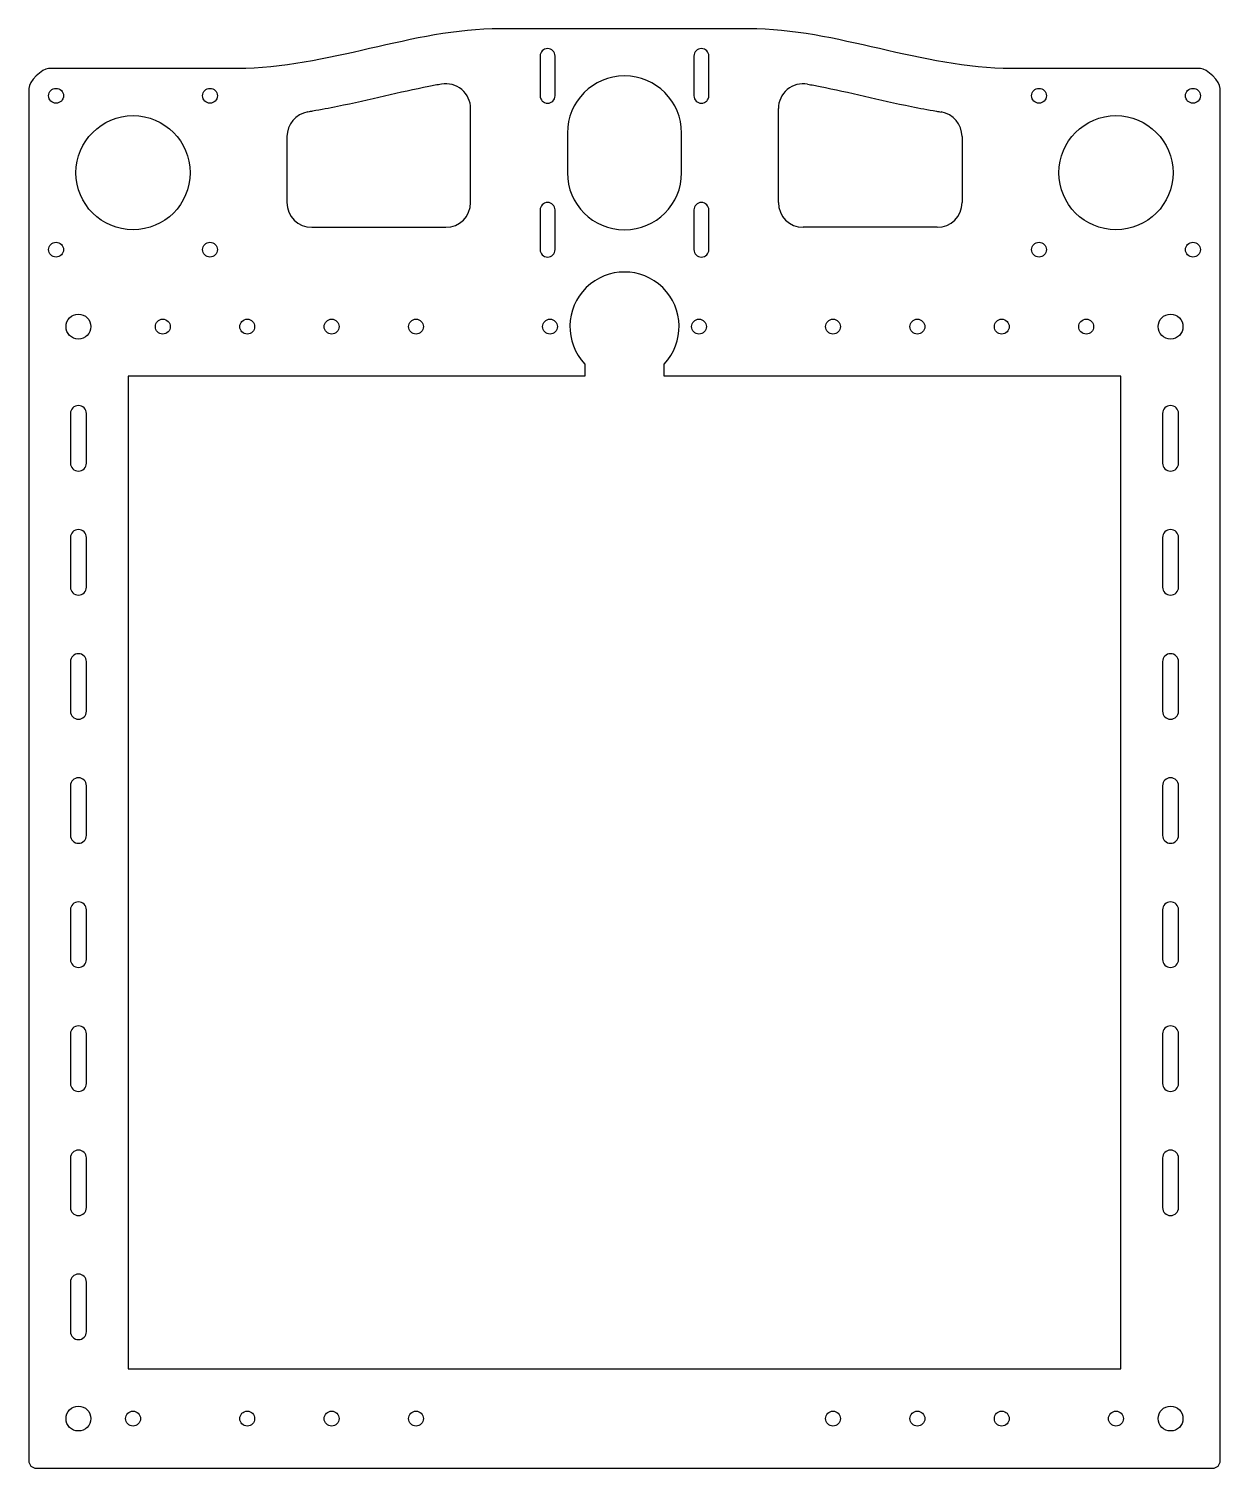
# Model space of a CAD drawing. Header units: millimetres. Extents: x -120 to 120, y -120 to 170.
import ezdxf

# ---------------------------------------------------------------- set-up
doc = ezdxf.new("R2010")
doc.units = ezdxf.units.MM

msp = doc.modelspace()

# ---------------------------------------------------------------- linework, layer by layer
at = {"color": 7, "linetype": 'Continuous', "lineweight": 25}
for p, q in [((25, 170), (-25, 170)), ((-17, 164.5), (-17, 156.5)), ((-14, 156.5), (-14, 164.5)), ((14, 164.5), (14, 156.5)), ((17, 156.5), (17, 164.5)), ((-78, 162), (-116, 162)), ((116, 162), (78, 162)), ((-120, 158), (-120, -118.5)), ((120, -118.5), (120, 158)), ((-31, 135), (-31, 153.92)), ((31, 135), (31, 153.92)), ((-68, 148.3), (-68, 135)), ((-11.5, 149), (-11.5, 141)), ((11.5, 141), (11.5, 149)), ((68, 148.3), (68, 135)), ((-17, 133.5), (-17, 125.5)), ((-14, 125.5), (-14, 133.5)), ((14, 133.5), (14, 125.5)), ((17, 125.5), (17, 133.5)), ((-63, 130), (-36, 130)), ((63, 130), (36, 130)), ((-8, 102.45), (-8, 100)), ((8, 100), (8, 102.45)), ((-100, 100), (-100, -100)), ((-8, 100), (-100, 100)), ((100, 100), (8, 100)), ((100, -100), (100, 100)), ((-111.6, 92.5), (-111.6, 82.5)), ((-108.4, 82.5), (-108.4, 92.5)), ((108.4, 92.5), (108.4, 82.5)), ((111.6, 82.5), (111.6, 92.5)), ((-111.6, 67.5), (-111.6, 57.5)), ((-108.4, 57.5), (-108.4, 67.5)), ((108.4, 67.5), (108.4, 57.5)), ((111.6, 57.5), (111.6, 67.5)), ((-111.6, 42.5), (-111.6, 32.5)), ((-108.4, 32.5), (-108.4, 42.5)), ((108.4, 42.5), (108.4, 32.5)), ((111.6, 32.5), (111.6, 42.5)), ((-111.6, 17.5), (-111.6, 7.5)), ((-108.4, 7.5), (-108.4, 17.5)), ((108.4, 17.5), (108.4, 7.5)), ((111.6, 7.5), (111.6, 17.5)), ((-111.6, -7.5), (-111.6, -17.5)), ((-108.4, -17.5), (-108.4, -7.5)), ((108.4, -7.5), (108.4, -17.5)), ((111.6, -17.5), (111.6, -7.5)), ((-111.6, -32.5), (-111.6, -42.5)), ((-108.4, -42.5), (-108.4, -32.5)), ((108.4, -32.5), (108.4, -42.5)), ((111.6, -42.5), (111.6, -32.5)), ((-111.6, -57.5), (-111.6, -67.5)), ((-108.4, -67.5), (-108.4, -57.5)), ((108.4, -57.5), (108.4, -67.5)), ((111.6, -67.5), (111.6, -57.5)), ((-111.6, -82.5), (-111.6, -92.5)), ((-108.4, -92.5), (-108.4, -82.5)), ((-100, -100), (100, -100)), ((-118.5, -120), (118.5, -120))]:
    msp.add_line(p, q, dxfattribs=at)
for centre, radius in [((-114.5, 156.5), 1.5), ((-83.5, 156.5), 1.5), ((83.5, 156.5), 1.5), ((114.5, 156.5), 1.5), ((-99, 141), 11.5), ((99, 141), 11.5), ((-114.5, 125.5), 1.5), ((-83.5, 125.5), 1.5), ((83.5, 125.5), 1.5), ((114.5, 125.5), 1.5), ((-110, 110), 2.5), ((-93, 110), 1.5), ((-76, 110), 1.5), ((-59, 110), 1.5), ((-42, 110), 1.5), ((-15, 110), 1.5), ((15, 110), 1.5), ((42, 110), 1.5), ((59, 110), 1.5), ((76, 110), 1.5), ((93, 110), 1.5), ((110, 110), 2.5), ((-110, -110), 2.5), ((-99, -110), 1.5), ((-76, -110), 1.5), ((-59, -110), 1.5), ((-42, -110), 1.5), ((42, -110), 1.5), ((59, -110), 1.5), ((76, -110), 1.5), ((99, -110), 1.5), ((110, -110), 2.5)]:
    msp.add_circle(centre, radius, dxfattribs=at)
for centre, radius, start, end in [((-15.5, 164.5), 1.5, 0, 180), ((15.5, 164.5), 1.5, 0, 180), ((0, 149), 11.5, 0, 180), ((-36, 153.92), 5, 0, 99.873), ((36, 153.92), 5, 80.127, 180), ((-15.5, 156.5), 1.5, 180, 0), ((15.5, 156.5), 1.5, 180, 0), ((-63, 148.3), 5, 99.1759, 180), ((63, 148.3), 5, 0, 80.8241), ((0, 141), 11.5, 180, 0), ((-63, 135), 5, 180, 270), ((-36, 135), 5, 270, 0), ((-15.5, 133.5), 1.5, 0, 180), ((15.5, 133.5), 1.5, 0, 180), ((36, 135), 5, 180, 270), ((63, 135), 5, 270, 0), ((-15.5, 125.5), 1.5, 180, 0), ((15.5, 125.5), 1.5, 180, 0), ((0, 110), 11, 316.6582, 223.3418), ((-110, 92.5), 1.6, 0, 180), ((110, 92.5), 1.6, 0, 180), ((-110, 82.5), 1.6, 180, 0), ((110, 82.5), 1.6, 180, 0), ((-110, 67.5), 1.6, 0, 180), ((110, 67.5), 1.6, 0, 180), ((-110, 57.5), 1.6, 180, 0), ((110, 57.5), 1.6, 180, 360), ((-110, 42.5), 1.6, 0, 180), ((110, 42.5), 1.6, 0, 180), ((-110, 32.5), 1.6, 180, 0), ((110, 32.5), 1.6, 180, 0), ((-110, 17.5), 1.6, 0, 180), ((110, 17.5), 1.6, 0, 180), ((-110, 7.5), 1.6, 180, 0), ((110, 7.5), 1.6, 180, 0), ((-110, -7.5), 1.6, 0, 180), ((110, -7.5), 1.6, 360, 180), ((-110, -17.5), 1.6, 180, 0), ((110, -17.5), 1.6, 180, 0), ((-110, -32.5), 1.6, 0, 180), ((110, -32.5), 1.6, 0, 180), ((-110, -42.5), 1.6, 180, 0), ((110, -42.5), 1.6, 180, 0), ((-110, -57.5), 1.6, 0, 180), ((110, -57.5), 1.6, 0, 180), ((-110, -67.5), 1.6, 180, 0), ((110, -67.5), 1.6, 180, 0), ((-110, -82.5), 1.6, 0, 180), ((-110, -92.5), 1.6, 180, 0), ((-118.5, -118.5), 1.5, 180, 270), ((118.5, -118.5), 1.5, 270, 0)]:
    msp.add_arc(centre, radius, start, end, dxfattribs=at)
for points in [[(-25, 170), (-42.87, 170), (-59.74, 162), (-78, 162)], [(78, 162), (59.74, 162), (42.87, 170), (25, 170)], [(-116, 162), (-117.35, 162), (-120, 159.35), (-120, 158)], [(120, 158), (120, 159.35), (117.35, 162), (116, 162)]]:
    msp.add_open_spline(points, degree=3, dxfattribs=at)
for points in [[(-36.86, 158.84), (-37.7, 158.7), (-41.41, 158.01), (-48.23, 156.46), (-56.14, 154.63), (-61.45, 153.62), (-63.47, 153.29), (-63.8, 153.23)], [(36.86, 158.84), (37.7, 158.7), (41.41, 158.01), (48.23, 156.46), (56.14, 154.63), (61.45, 153.62), (63.47, 153.29), (63.8, 153.23)]]:
    msp.add_open_spline(points, degree=3, knots=[0.2561063, 0.2561063, 0.2561063, 0.2561063, 0.3085028, 0.4849043, 0.6613058, 0.7495065, 0.7662777, 0.7662777, 0.7662777, 0.7662777], dxfattribs=at)

doc.saveas('drawing.dxf')
